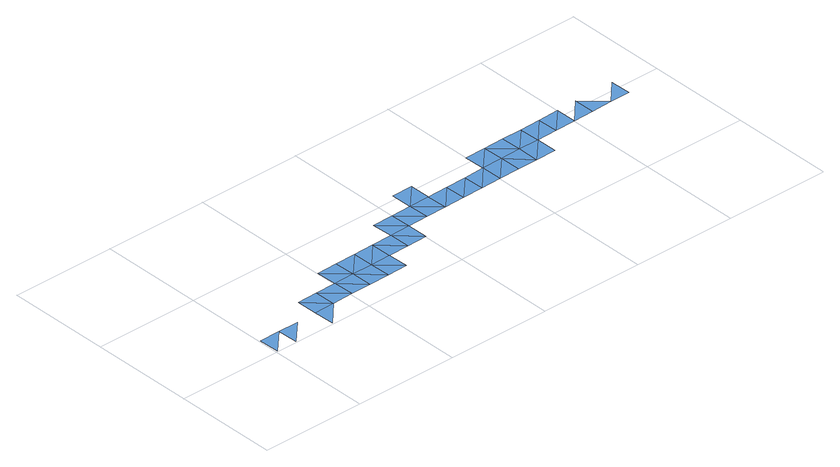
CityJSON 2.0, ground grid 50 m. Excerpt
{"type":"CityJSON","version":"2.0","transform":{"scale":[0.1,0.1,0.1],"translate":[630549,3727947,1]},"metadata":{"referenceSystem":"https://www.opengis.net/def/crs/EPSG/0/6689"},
"CityObjects":{
"waterbody1":{"type":"WaterBody","attributes":{"name":"福岡県津波浸水想定図","class":"1140","function":"2","WaterBodyTsunamiRiskAttribute.description":"1","WaterBodyTsunamiRiskAttribute.rank":"3"},"geometry":[{"type":"MultiSurface","lod":"1","boundaries":[[[0,1,2]],[[3,4,1]],[[5,6,7]],[[6,8,9]],[[9,8,10]],[[10,8,11]],[[12,10,11]],[[12,11,13]],[[12,13,14]],[[13,15,14]],[[15,16,14]],[[17,16,18]],[[17,18,19]],[[19,18,20]],[[21,19,20]],[[22,23,24]],[[25,22,24]],[[22,25,26]],[[26,25,27]],[[27,28,26]],[[28,27,29]],[[29,30,28]],[[30,29,31]],[[30,31,32]],[[32,33,30]],[[32,34,33]],[[32,35,34]],[[34,36,37]],[[38,36,34]],[[38,39,36]],[[40,39,38]],[[41,40,42]],[[41,42,43]],[[44,43,45]]]}]},
"waterbody2":{"type":"WaterBody","attributes":{"name":"福岡県津波浸水想定図","class":"1140","function":"2","WaterBodyTsunamiRiskAttribute.description":"1","WaterBodyTsunamiRiskAttribute.rank":"2"},"geometry":[{"type":"MultiSurface","lod":"1","boundaries":[[[6,46,7]],[[6,9,46]],[[47,10,12]],[[47,12,48]],[[49,48,12]],[[49,12,14]],[[14,17,49]],[[16,17,14]],[[19,21,50]],[[51,50,21]],[[51,21,52]],[[53,51,52]],[[52,24,53]],[[23,53,24]],[[28,54,55]],[[54,28,30]],[[30,33,54]],[[33,56,54]],[[37,56,33]],[[37,33,34]]]}]},
"waterbody3":{"type":"WaterBody","attributes":{"name":"福岡県津波浸水想定図","class":"1140","function":"2","WaterBodyTsunamiRiskAttribute.description":"1","WaterBodyTsunamiRiskAttribute.rank":"1"},"geometry":[{"type":"MultiSurface","lod":"1","boundaries":[[[53,57,58]],[[23,57,53]]]}]}
},
"vertices":[
[9,2,8],[107,103,8],[7,102,8],[109,4,8],[207,105,7],[309,7,7],[407,109,7],[307,107,7],[507,111,9],[405,209,9],[505,211,8],[607,113,7],[605,213,8],[707,115,7],[705,215,7],[807,117,7],[805,217,7],[803,317,7],[905,219,7],[903,319,8],[1005,221,7],[1003,321,8],[1301,427,7],[1201,425,8],[1203,325,8],[1303,327,7],[1401,429,7],[1403,329,8],[1501,431,9],[1503,331,8],[1601,432,9],[1603,332,8],[1703,334,7],[1701,434,9],[1801,436,8],[1803,336,7],[1899,538,8],[1799,536,8],[1901,438,8],[1999,540,9],[2001,440,7],[2099,542,9],[2101,442,8],[2201,444,9],[2299,546,8],[2301,446,8],
[305,207,9],[503,311,8],[603,313,8],[703,315,7],[901,419,8],[1001,421,8],[1103,323,8],[1101,423,8],[1599,532,9],[1499,531,9],[1699,534,9],
[1199,525,8],[1099,523,8]
]}
